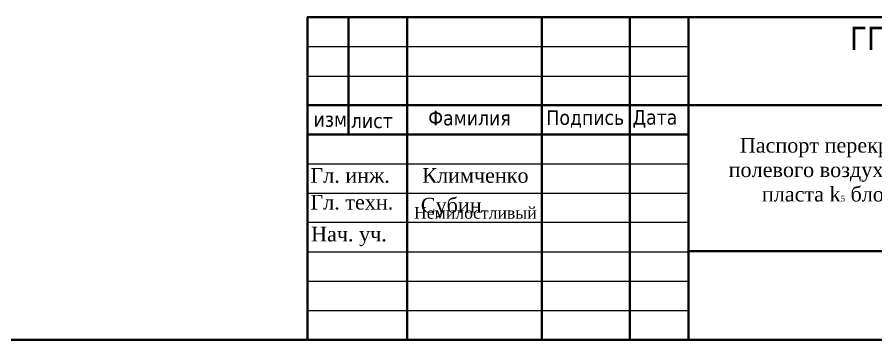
# Model space of a CAD drawing. Header units: millimetres. Extents: x -46762 to 161452, y -66984 to 31524.
# Drawn here: x -29747 to -22425, y -331 to 2419 of the extents above; entities that cross this region are included whole.
import ezdxf

# ---------------------------------------------------------------- set-up
doc = ezdxf.new("R2010")
doc.units = ezdxf.units.MM
doc.header["$LTSCALE"] = 0.5
doc.styles.get("Standard").update_dxf_attribs({"font": 'TIMES.TTF'})

msp = doc.modelspace()

# ---------------------------------------------------------------- linework, layer by layer
at = {"lineweight": 40}
for p, q in [((-27272.98, 2419.49), (-18022.98, 2419.49)), ((-27272.33, -330.99), (-27272.33, 2419.01)), ((-26921.48, 1422.53), (-26921.48, 2419.49)), ((-26423, -330.53), (-26423, 2419.47)), ((-25272.42, -330.53), (-25272.42, 2419.47)), ((-24522.33, -330.53), (-24522.33, 2419.47)), ((-24022.73, -330.53), (-24022.73, 2419.47)), ((-27269.42, 1669.57), (-24021.81, 1669.57)), ((-24022.73, 1668.6), (-18022.73, 1668.6)), ((-27269.42, 1420.45), (-24021.81, 1420.45)), ((-24020.39, 423.88), (-20498.68, 423.88)), ((-46762.33, -330.51), (-18022.98, -330.51))]:
    msp.add_line(p, q, dxfattribs=at)
at = {"lineweight": 18}
for p, q in [((-27269.42, 2169.29), (-24021.81, 2169.29)), ((-27269.42, 1917.68), (-24021.81, 1917.68)), ((-27269.42, 1668.56), (-24021.81, 1668.56)), ((-27269.42, 1168.7), (-24021.81, 1168.7)), ((-27269.42, 918.7), (-24021.81, 918.7)), ((-27269.42, 670.77), (-24021.81, 670.77)), ((-27269.42, 419.67), (-24021.81, 419.67)), ((-27269.42, 168.58), (-24021.81, 168.58)), ((-27269.42, -80.32), (-24021.81, -80.32))]:
    msp.add_line(p, q, dxfattribs=at)

# ---------------------------------------------------------------- texts
at = {"lineweight": 40, "insert": (-21022.73, 2044.04), "char_height": 200, "width": 6000, "attachment_point": 5}
msp.add_mtext('{\\fTahoma|b0|i0|c204|p34;ГП "Красноармейскуголь"\\PОАО "Укруглестрой"}', dxfattribs=at)
at = {"linetype": 'Continuous', "lineweight": 30, "char_height": 125, "attachment_point": 1}
for s, insert, width in [('{\\fTahoma|b0|i0|c204|p32;Фамилия}', (-26242.13, 1621.88), 1119.3), ('{\\fTahoma|b0|i0|c204|p32;Подпись}', (-25234.06, 1626.52), 717.56), ('{\\fTahoma|b0|i0|c204|p32;Дата}', (-24499.33, 1628.84), 469.085), ('{\\fTahoma|b0|i0|c204|p32;изм}', (-27219.76, 1610.28), 322.785), ('{\\fTahoma|b0|i0|c204|p32;лист}', (-26901.64, 1598.68), 469.085)]:
    msp.add_mtext(s, dxfattribs=dict(at, insert=insert, width=width))
at = {"char_height": 125, "attachment_point": 1}
for s, insert, width in [('{\\fTimes New Roman|b0|i0|c204|p18;       \\P        Паспорт перекрепления северного\\P      полевого воздухоподающего штрека \\P            пласта }k{\\H0.4x;5} {\\fTimes New Roman|b0|i0|c204|p18;блока №4 гор.825 м.}', (-23962.83, 1598.35), 3417.6915), ('{\\fTimes New Roman|b0|i0|c204|p18;Гл. инж.}', (-27246.7, 1132.96), 804.4514), ('{\\fTimes New Roman|b0|i0|c204|p18;  Климченко}', (-26387.4, 1132.96), 1087.8376), ('{\\fTimes New Roman|b0|i0|c204|p18;Гл. техн.}', (-27246.7, 904.61), 804.4514), ('{\\fTimes New Roman|b0|i0|c204|p18;       Субин}', (-26635.53, 879.22), 1078.0377), ('{\\fTimes New Roman|b0|i0|c204|p18;  \\H0.8x;Немилостливый}', (-26363.26, 801.47), 1057.5037), ('{\\fTimes New Roman|b0|i0|c204|p18;Нач. уч.}', (-27241.29, 633.02), 790.5609)]:
    msp.add_mtext(s, dxfattribs=dict(at, insert=insert, width=width))

doc.saveas('drawing.dxf')
